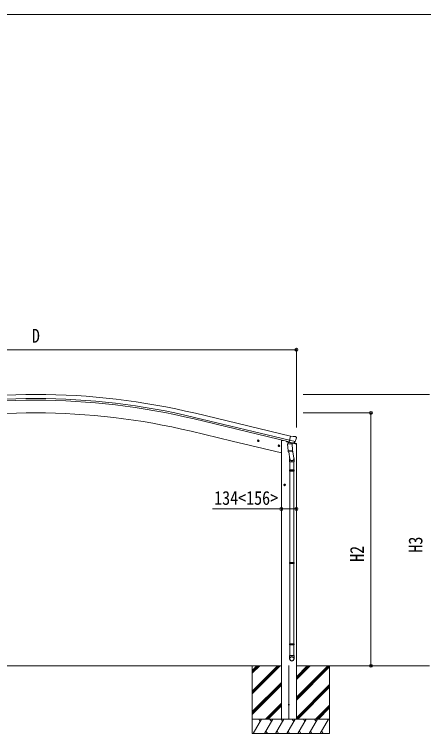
# Model space of a CAD drawing. Units: millimetres at full size, sheet at 1:30; details may follow other scales. Extents: x -8385 to 8479, y -5853 to 5787.
# Drawn here: x -4151 to 84, y -1645 to 5787 of the extents above; entities that cross this region are included whole.
import ezdxf
from ezdxf.enums import TextEntityAlignment as Align

# ---------------------------------------------------------------- set-up
doc = ezdxf.new("R2010")
doc.units = ezdxf.units.MM
doc.header["$LTSCALE"] = 30
doc.header["$PDMODE"] = 32
doc.header["$PDSIZE"] = 30
for name, color, linetype, lineweight in [('0-0_0', 7, 'Continuous', 9), ('0-1_本体', 4, 'Continuous', 9), ('0-2_部品', 7, 'Continuous', 9), ('0-8_PARTS2', 2, 'Continuous', 9), ('0-A_寸法', 6, 'Continuous', 9), ('F-0_240', 7, 'Continuous', 9)]:
    doc.layers.add(name, color=color, linetype=linetype, lineweight=lineweight)
doc.styles.add('ＭＳ ゴシック', font='')
doc.styles.get('ＭＳ ゴシック').set_extended_font_data('MS Gothic')

msp = doc.modelspace()

# ---------------------------------------------------------------- linework, layer by layer
at = {"layer": '0-0_0'}
for p, q in [((-6467.43, -944.87), (-1388.28, -944.87)), ((-1688.56, -993.46), (-1639.96, -944.86)), ((-1688.56, -944.87), (-1688.56, -1644.87)), ((-1688.56, -1205.59), (-1427.83, -944.87)), ((-1688.56, -1219.74), (-1413.69, -944.87)), ((-1688.56, -1233.88), (-1399.55, -944.87)), ((-1688.56, -1021.75), (-1611.68, -944.87)), ((-1688.56, -1007.61), (-1625.82, -944.87)), ((-1231.78, -944.87), (-800.4, -944.87)), ((-1231.78, -1269.31), (-907.33, -944.87)), ((-1231.78, -1283.45), (-893.19, -944.87)), ((-1231.78, -1085.47), (-1091.18, -944.87)), ((-1231.78, -1071.32), (-1105.32, -944.87)), ((-1231.78, -1057.18), (-1119.46, -944.87)), ((-1231.78, -1297.6), (-888.56, -954.38)), ((-888.56, -944.87), (-888.56, -1644.87)), ((-1688.56, -1417.72), (-1387.78, -1116.95)), ((-1688.56, -1431.87), (-1387.78, -1131.09)), ((-1688.56, -1446.01), (-1387.78, -1145.23)), ((-1231.78, -1481.44), (-888.56, -1138.23)), ((-1231.06, -1494.87), (-888.56, -1152.37)), ((-1216.92, -1494.87), (-888.56, -1166.51)), ((-1553.57, -1494.87), (-1387.78, -1329.08)), ((-1539.43, -1494.87), (-1387.78, -1343.22)), ((-1525.29, -1494.87), (-1387.78, -1357.36)), ((-1033.07, -1494.87), (-888.56, -1350.36)), ((-1018.93, -1494.87), (-888.56, -1364.5)), ((-1004.79, -1494.87), (-888.56, -1378.64)), ((-888.56, -1494.87), (-1688.56, -1494.87)), ((-1678.27, -1644.87), (-1591.67, -1494.87)), ((-1606.67, -1520.85), (-1621.67, -1494.87)), ((-1562.8, -1644.87), (-1476.2, -1494.87)), ((-1491.2, -1520.85), (-1506.2, -1494.87)), ((-1447.33, -1644.87), (-1360.73, -1494.87)), ((-1375.73, -1520.85), (-1390.73, -1494.87)), ((-1355.56, -1494.87), (-1221.56, -1494.87)), ((-1331.86, -1644.87), (-1245.26, -1494.87)), ((-1260.26, -1520.85), (-1275.26, -1494.86)), ((-1216.39, -1644.87), (-1129.79, -1494.87)), ((-1144.79, -1520.85), (-1159.79, -1494.87)), ((-1100.92, -1644.87), (-1014.32, -1494.87)), ((-1044.32, -1494.87), (-1029.32, -1520.85)), ((-985.45, -1644.87), (-898.85, -1494.87)), ((-1547.8, -1618.89), (-1532.81, -1644.87)), ((-1432.33, -1618.89), (-1417.33, -1644.87)), ((-1316.86, -1618.89), (-1301.86, -1644.87)), ((-1201.39, -1618.89), (-1186.39, -1644.87)), ((-1085.92, -1618.89), (-1070.93, -1644.87)), ((-970.45, -1618.89), (-955.45, -1644.87)), ((-1688.56, -1644.87), (-888.56, -1644.87))]:
    msp.add_line(p, q, dxfattribs=at)
at = {"layer": '0-1_本体'}
for p, q in [((-2276.7, 1664.91), (-1293.45, 1428.86)), ((-2290.7, 1606.57), (-1307.46, 1370.52)), ((-2286.77, 1622.94), (-1303.53, 1386.88)), ((-1898.49, 1377.69), (-2321.28, 1479.19)), ((-1387.78, 1255.08), (-1898.49, 1377.69)), ((-1387.78, 1384.51), (-1367.78, 1384.51)), ((-1387.78, -1494.87), (-1387.78, 1384.51)), ((-1367.28, 1384.51), (-1334.01, 1376.53)), ((-1231.78, -1494.87), (-1231.78, 1345.37))]:
    msp.add_line(p, q, dxfattribs=at)
for radius in [7073, 7029.83, 7013, 6882]:
    msp.add_arc((-3927.86, -5212.66), radius, 76.5, 103.5, dxfattribs=at)
at = {"layer": '0-2_部品'}
for p, q in [((-1267.13, 1424.27), (-1293.06, 1430.49)), ((-1267.13, 1424.27), (-1253.87, 1426.96)), ((-1239.39, 1423.78), (-1252.57, 1426.94)), ((-1236.29, 1421.53), (-1232.44, 1415.23)), ((-1232.07, 1412.95), (-1232.35, 1411.8)), ((-1636.2, 1383.62), (-1616.75, 1378.95)), ((-1628.6, 1388.48), (-1633.77, 1383.04)), ((-1628.81, 1371.56), (-1624.14, 1391.01)), ((-1621.31, 1386.73), (-1628.6, 1388.48)), ((-1624.34, 1374.09), (-1619.17, 1379.53)), ((-1619.17, 1379.53), (-1621.31, 1386.73)), ((-1414.89, 1320.2), (-1410.22, 1339.65)), ((-1334.51, 1377.01), (-1334.51, 1373.86)), ((-1312.47, 1364.62), (-1330.68, 1368.99)), ((-1323.2, 1347.09), (-1277.51, 1350.29)), ((-1318.53, 1280.25), (-1323.2, 1347.09)), ((-1308.79, 1368.86), (-1322.1, 1353.54)), ((-1322.1, 1353.54), (-1321.66, 1347.2)), ((-1307.84, 1368.92), (-1308.79, 1368.86)), ((-1304.76, 1366.45), (-1306.29, 1366.82)), ((-1268.05, 1357.64), (-1304.76, 1366.45)), ((-1246.13, 1372.65), (-1303.63, 1386.45)), ((-1298.81, 1364.63), (-1297.79, 1350.02)), ((-1270.6, 1355.63), (-1296.41, 1349.2)), ((-1279.29, 1353.46), (-1279.06, 1350.18)), ((-1277.51, 1350.29), (-1272.84, 1283.45)), ((-1265.69, 1357.17), (-1273.21, 1358.97)), ((-1229.95, 1344.81), (-1272.77, 1355.09)), ((-1269.89, 1357.41), (-1269.84, 1356.67)), ((-1266.52, 1357.27), (-1268.05, 1357.64)), ((-1262.98, 1357.74), (-1246.6, 1372.23)), ((-1259.19, 1361.09), (-1232.25, 1354.62)), ((-1229.95, 1351.7), (-1229.95, 1344.81)), ((-1422.27, 1332.26), (-1402.83, 1327.59)), ((-1414.68, 1337.12), (-1419.85, 1331.68)), ((-1407.38, 1335.37), (-1414.68, 1337.12)), ((-1410.42, 1322.73), (-1405.25, 1328.18)), ((-1405.25, 1328.18), (-1407.38, 1335.37)), ((-1318.53, 1280.25), (-1272.84, 1283.45)), ((-1318.52, 1280.25), (-1317.63, 1267.56)), ((-1273.82, 1268.84), (-1315.52, 1265.93)), ((-1311.99, 1266.18), (-1299.36, 1191.38)), ((-1273.2, 1288.57), (-1258.66, 1200.7)), ((-1271.98, 1270.98), (-1272.85, 1283.45)), ((-1272.38, 1269.62), (-1272.37, 1269.62)), ((-1302.51, 1198.2), (-1302.51, 1163.54)), ((-1256.51, 1163.54), (-1256.51, 1197.89)), ((-1302.51, 1163.54), (-1256.51, 1163.54)), ((-1300.51, 1163.54), (-1300.51, 1080.88)), ((-1258.51, 1163.54), (-1258.51, 1080.88)), ((-1302.51, 1078.88), (-1301.51, 1080.88)), ((-1302.51, 1078.88), (-1256.51, 1078.88)), ((-1302.51, 1078.88), (-1302.51, 1070.88)), ((-1302.51, 1070.88), (-1256.51, 1070.88)), ((-1302.51, 1070.88), (-1301.51, 1068.88)), ((-1301.51, 1080.88), (-1257.51, 1080.88)), ((-1301.51, 1068.88), (-1257.51, 1068.88)), ((-1300.51, 1068.88), (-1300.51, 124.7)), ((-1258.51, 1068.88), (-1258.51, 124.7)), ((-1256.51, 1078.88), (-1257.51, 1080.88)), ((-1364.02, 925.01), (-1344.02, 925.01)), ((-1357.77, 931.51), (-1361.52, 925.01)), ((-1350.26, 931.51), (-1357.77, 931.51)), ((-1354.02, 915.01), (-1354.02, 935.01)), ((-1346.51, 925.01), (-1350.26, 931.51)), ((-1350.26, 918.51), (-1346.51, 925.01)), ((-1302.51, 122.7), (-1301.51, 124.7)), ((-1302.51, 122.7), (-1256.51, 122.7)), ((-1302.51, 122.7), (-1302.51, 114.7)), ((-1302.51, 114.7), (-1256.51, 114.7)), ((-1302.51, 114.7), (-1301.51, 112.7)), ((-1301.51, 124.7), (-1257.51, 124.7)), ((-1301.51, 112.7), (-1257.51, 112.7)), ((-1300.51, 112.7), (-1300.51, -715.49)), ((-1258.51, 112.7), (-1258.51, -715.49)), ((-1256.51, 122.7), (-1257.51, 124.7)), ((-1302.51, -717.49), (-1301.51, -715.49)), ((-1302.51, -717.49), (-1256.51, -717.49)), ((-1302.51, -717.49), (-1302.51, -725.49)), ((-1302.51, -725.49), (-1256.51, -725.49)), ((-1302.51, -725.49), (-1301.51, -727.49)), ((-1301.51, -715.49), (-1257.51, -715.49)), ((-1301.51, -727.49), (-1257.51, -727.49)), ((-1300.51, -727.49), (-1300.51, -837.49)), ((-1258.51, -727.49), (-1258.51, -837.49)), ((-1256.51, -717.49), (-1257.51, -715.49)), ((-1302.51, -871.63), (-1302.51, -837.49)), ((-1302.51, -837.49), (-1256.51, -837.49)), ((-1256.51, -871.63), (-1256.51, -837.49))]:
    msp.add_line(p, q, dxfattribs=at)
for points in [[(-1298.49, 1365.04), (-1308.21, 1367.38), (-1293.06, 1430.49)], [(-1633.77, 1383.04), (-1631.64, 1375.84), (-1624.34, 1374.09)], [(-1298.49, 1365.04), (-1298.25, 1364.89), (-1273.49, 1358.95), (-1273.21, 1358.97)], [(-1245.86, 1373.22), (-1246.44, 1372.38), (-1246.6, 1372.23)], [(-1419.85, 1331.68), (-1417.72, 1324.48), (-1410.42, 1322.73)], [(-1256.51, 1078.88), (-1256.51, 1070.88), (-1257.51, 1068.88)], [(-1361.52, 925.01), (-1357.77, 918.51), (-1350.26, 918.51)], [(-1256.51, 122.7), (-1256.51, 114.7), (-1257.51, 112.7)], [(-1256.51, -717.49), (-1256.51, -725.49), (-1257.51, -727.49)]]:
    msp.add_lwpolyline(points, dxfattribs=at)
for centre, radius in [((-1626.47, 1381.29), 8.5), ((-1626.47, 1381.29), 7.7), ((-1626.47, 1381.29), 6.5), ((-1412.55, 1329.93), 8.5), ((-1412.55, 1329.93), 7.7), ((-1412.55, 1329.93), 6.5), ((-1354.02, 925.01), 8.5), ((-1354.02, 925.01), 7.7), ((-1354.02, 925.01), 6.5)]:
    msp.add_circle(centre, radius, dxfattribs=at)
at = {"layer": '0-2_部品', "color": 4}
msp.add_circle((-1310.28, -1344.87), 4.5, dxfattribs=at)
at = {"layer": '0-2_部品'}
for centre, radius, start, end in [((-1253.27, 1424.02), 3, 76.5, 101.5), ((-1240.56, 1418.91), 5, 31.5, 76.5), ((-1329.51, 1373.86), 5, 180, 256.5), ((-1306.17, 1367.31), 0.5, 221.23754, 256.5), ((-1299.41, 1364.55), 0.604, 7.79405, 79.40158), ((-1296.76, 1350.17), 1.03, 188.03431, 289.96103), ((-1270.84, 1356.6), 1, 284, 4), ((-1269.39, 1357.45), 0.5, 76.5, 184), ((-1266.41, 1357.76), 0.5, 256.5, 291.76246), ((-1429.15, 1459.05), 202.4, 334.90875, 346.5), ((-1232.95, 1351.7), 3, 0, 76.5), ((-1315.66, 1267.92), 2, 190.53157, 274), ((-1273.96, 1270.84), 2, 274, 322.59038), ((-1273.92, 1270.81), 1.95, 322.52234, 4.95983), ((-1286.51, 1197.89), 30, 0, 2.54858)]:
    msp.add_arc(centre, radius, start, end, dxfattribs=at)
for centre, major_axis, ratio, start_param, end_param in [((-1234.99, 1413.66), (1.57, -2.57), 0.99628, 0.7835347, 1.5707963), ((-1264.99, 1360.09), (0.73, -2.92), 0.997631, 5.8041905, 5.8929484), ((-1265.02, 1360.22), (-2.63, 3.16), 0.650902, 2.1145521, 2.1873627), ((-1264.97, 1359.99), (0.73, -2.92), 0.997631, 5.965759, 6.7621801), ((-1279.51, 1198.2), (-23, 0), 0.996195, 6.0000678, 10.0103449), ((-1279.51, 1198.2), (-21, 0), 0.996195, 0.3319459, 3.3482706), ((-1279.51, -869.89), (23, 0), 0.996195, 6.2831853, 9.424778), ((-1279.51, -871.63), (23, 0), 0.996195, 6.2831853, 9.424778), ((-1279.51, -871.63), (0, -23.43), 0.981806, 4.712389, 7.8539816)]:
    msp.add_ellipse(centre, major_axis=major_axis, ratio=ratio, start_param=start_param, end_param=end_param, dxfattribs=at)
msp.add_ellipse((-1279.51, -871.63), major_axis=(-21, 0), ratio=0.996195, dxfattribs=at)
at = {"layer": '0-8_PARTS2'}
msp.add_line((-1310.28, -942.37), (-1310.28, -1497.37), dxfattribs=at)
at = {"layer": '0-A_寸法'}
for p, q in [((-6623.93, 2322.03), (-1231.91, 2322.03)), ((-1231.91, 2322.03), (-1231.91, 1519.7)), ((144.67, 1860.34), (-1161.76, 1860.34)), ((-461.31, 1669.34), (-1161.76, 1669.34)), ((-461.31, -944.87), (-461.31, 1669.34)), ((-2100.85, 676.38), (-1387.78, 676.38)), ((-1387.78, 676.38), (-1231.78, 676.38)), ((-461.31, -944.87), (-855.55, -944.87)), ((144.67, -944.87), (-461.31, -944.87))]:
    msp.add_line(p, q, dxfattribs=at)
for p in [(-1231.91, 2322.03), (-461.31, 1669.34), (-1387.78, 676.38), (-1231.78, 676.38), (-461.31, -944.87)]:
    msp.add_point(p, dxfattribs=at)
at = {"layer": 'F-0_240', "color": 5}
msp.add_line((-8385.45, 5787.34), (8054.55, 5787.34), dxfattribs=at)

# ---------------------------------------------------------------- texts
at = {"layer": '0-A_寸法', "color": 7, "style": 'ＭＳ ゴシック', "width": 0.85}
for s, p in [('D', (-3969.17, 2352.03)), ('134<156>', (-2083.03, 676.38))]:
    msp.add_text(s, height=143, dxfattribs=at).set_placement(p, align=Align.BOTTOM_LEFT)
for s, p in [('H3', (114.67, 225.24)), ('H2', (-491.31, 129.74))]:
    msp.add_text(s, height=143, rotation=90, dxfattribs=at).set_placement(p, align=Align.BOTTOM_LEFT)

doc.saveas('drawing.dxf')
